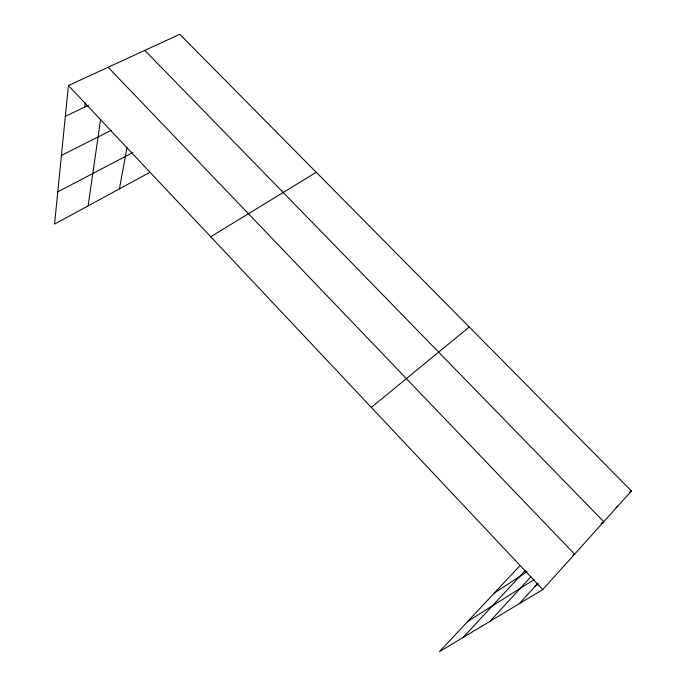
<?xml version="1.0" encoding="UTF-8"?>
<svg xmlns="http://www.w3.org/2000/svg" width="686" height="686" viewBox="0 0 686 686"><rect width="100%" height="100%" fill="white"/><g stroke="black" fill="none" stroke-linecap="round" stroke-linejoin="round"><path stroke-width="1.03" d="M519.611 566.01L439.426 651.7L542.763 589.591L631.437 490.97L179.775 34.3L68.42 85.536L54.563 224.09L149.462 172.572M84.755 107.059L85.27 102.814M88.151 205.86L100.61 119.407M119.415 188.882L126.987 147.61M519.345 603.671L537.944 583.177M490.036 621.284L530.913 576.763M463.024 637.517L525.356 570.323M371.315 407.398L469.267 327.008M629.705 492.128L631.437 490.97M616.019 507.314L617.794 506.139M494.349 593.004L527.088 571.678M601.15 523.444L603.783 521.72L144.806 50.395M467.938 621.233L534.214 579.576M572.81 555.308L574.594 554.194L108.122 67.262M535.149 586.256L538.673 584.086M210.722 236.756L316.263 172.306M57.787 191.857L132.784 152.575M61.431 155.388L111.432 130.289M65.342 116.346L88.545 105.241M68.42 85.536L542.763 589.591"/></g></svg>
